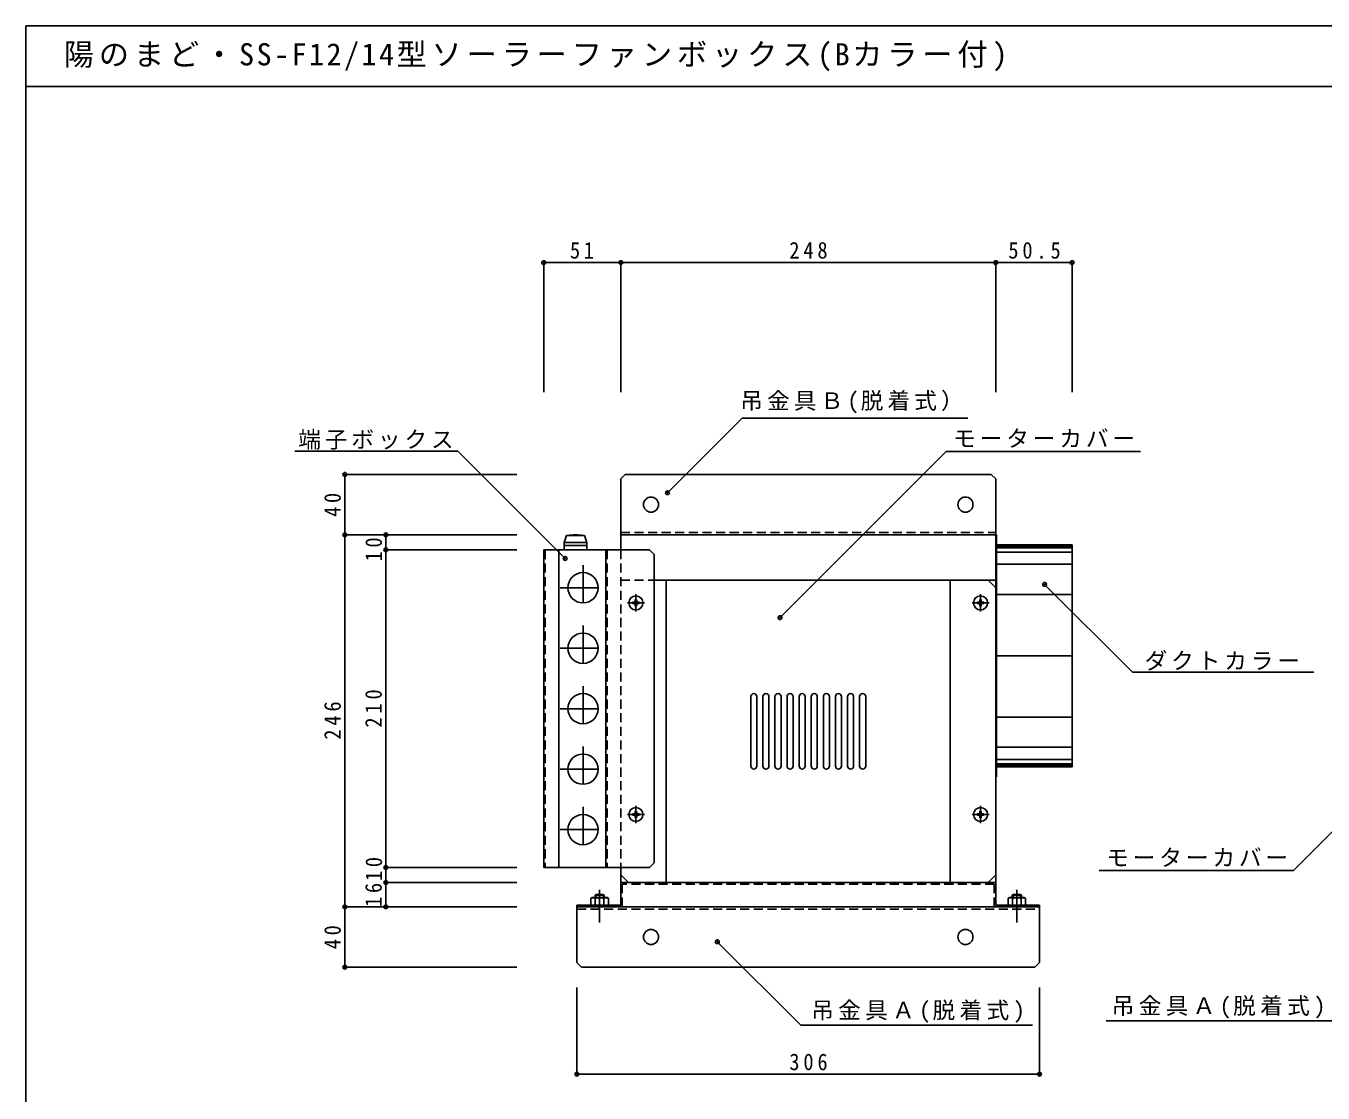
# Model space of a CAD drawing. Units: millimetres at full size, sheet at 1:5. Extents: x -2172 to 1948, y -701 to 704.
# Drawn here: x -72 to 786, y -2 to 704 of the extents above; entities that cross this region are included whole.
import ezdxf

# ---------------------------------------------------------------- set-up
doc = ezdxf.new("R2010")
doc.units = ezdxf.units.MM
doc.header["$LTSCALE"] = 5
doc.header["$PDMODE"] = 32
doc.header["$PDSIZE"] = 2.5
for name, pattern in [('CHAIN1', [8, 5, -1, 1, -1]), ('CHAIN2', [12, 9, -1, 1, -1]), ('DASHED1', [1.8, 1.2, -0.6])]:
    doc.linetypes.add(name, pattern=pattern)
doc.layers.add('0-0', color=4, linetype='Continuous')
doc.layers.add('F-0', color=2, linetype='Continuous')
doc.styles.add('ＭＳ ゴシック', font='')
doc.styles.get('ＭＳ ゴシック').set_extended_font_data('MS Gothic')

msp = doc.modelspace()

# ---------------------------------------------------------------- linework, layer by layer
at = {"layer": '0-0'}
for p, q in [((270.428, 547.487), (321.428, 547.487)), ((270.428, 547.487), (270.428, 461.705)), ((321.428, 547.487), (321.428, 461.705)), ((321.428, 547.487), (569.428, 547.487)), ((569.428, 547.487), (569.428, 461.705)), ((569.428, 547.487), (619.928, 547.487)), ((619.928, 547.487), (619.928, 461.705)), ((352.298, 395.248), (401.685, 444.635)), ((401.685, 444.635), (550.912, 444.635)), ((213.599, 422.764), (105.75, 422.764)), ((284.593, 351.77), (213.599, 422.764)), ((536.713, 422.609), (426.766, 312.661)), ((536.713, 422.609), (665.13, 422.609)), ((138.859, 407.406), (138.859, 367.406)), ((138.859, 407.406), (252.573, 407.406)), ((138.859, 367.406), (252.573, 367.406)), ((138.859, 367.406), (138.859, 121.406)), ((165.959, 367.406), (165.959, 357.406)), ((165.959, 367.406), (252.573, 367.406)), ((569.928, 214.406), (569.928, 360.406)), ((619.928, 214.406), (619.928, 360.406)), ((165.959, 357.406), (252.573, 357.406)), ((165.959, 357.406), (165.959, 147.406)), ((619.928, 359.906), (569.928, 359.906)), ((619.928, 358.906), (569.928, 358.906)), ((619.928, 355.906), (569.928, 355.906)), ((619.928, 347.906), (569.928, 347.906)), ((569.428, 251.906), (569.428, 342.906)), ((569.428, 251.906), (569.428, 342.906)), ((569.428, 251.906), (569.428, 342.906)), ((601.813, 334.666), (659.985, 276.494)), ((619.928, 327.906), (569.928, 327.906)), ((330.328, 322.913), (329.209, 322.896)), ((330.328, 321.9), (329.209, 321.917)), ((330.328, 322.913), (330.733, 323.101)), ((330.328, 321.9), (330.733, 321.712)), ((330.922, 323.506), (330.733, 323.101)), ((330.922, 321.306), (330.733, 321.712)), ((330.922, 323.506), (330.938, 324.626)), ((330.922, 321.306), (330.938, 320.187)), ((331.934, 323.506), (331.917, 324.626)), ((331.934, 321.306), (331.917, 320.187)), ((331.934, 323.506), (332.122, 323.101)), ((331.934, 321.306), (332.122, 321.712)), ((332.528, 322.913), (332.122, 323.101)), ((332.528, 321.9), (332.122, 321.712)), ((332.528, 322.913), (333.647, 322.896)), ((332.528, 321.9), (333.647, 321.917)), ((558.328, 322.913), (557.209, 322.896)), ((558.328, 321.9), (557.209, 321.917)), ((558.328, 322.913), (558.733, 323.101)), ((558.328, 321.9), (558.733, 321.712)), ((558.922, 323.506), (558.733, 323.101)), ((558.922, 321.306), (558.733, 321.712)), ((558.922, 323.506), (558.938, 324.626)), ((558.922, 321.306), (558.938, 320.187)), ((559.934, 323.506), (559.917, 324.626)), ((559.934, 321.306), (559.917, 320.187)), ((559.934, 323.506), (560.122, 323.101)), ((559.934, 321.306), (560.122, 321.712)), ((560.528, 322.913), (560.122, 323.101)), ((560.528, 321.9), (560.122, 321.712)), ((560.528, 322.913), (561.647, 322.896)), ((560.528, 321.9), (561.647, 321.917)), ((619.928, 287.406), (569.928, 287.406)), ((779.849, 276.494), (659.985, 276.494)), ((619.928, 246.906), (569.928, 246.906)), ((619.928, 226.906), (569.928, 226.906)), ((619.928, 218.906), (569.928, 218.906)), ((619.928, 215.906), (569.928, 215.906)), ((619.928, 214.906), (569.928, 214.906)), ((810.381, 189.365), (766.388, 145.372)), ((330.328, 182.913), (329.209, 182.896)), ((330.328, 181.9), (329.209, 181.917)), ((330.328, 182.913), (330.733, 183.101)), ((330.328, 181.9), (330.733, 181.712)), ((330.922, 183.506), (330.733, 183.101)), ((330.922, 181.306), (330.733, 181.712)), ((330.922, 183.506), (330.938, 184.626)), ((330.922, 181.306), (330.938, 180.187)), ((331.934, 183.506), (331.917, 184.626)), ((331.934, 181.306), (331.917, 180.187)), ((331.934, 183.506), (332.122, 183.101)), ((331.934, 181.306), (332.122, 181.712)), ((332.528, 182.913), (332.122, 183.101)), ((332.528, 181.9), (332.122, 181.712)), ((332.528, 182.913), (333.647, 182.896)), ((332.528, 181.9), (333.647, 181.917)), ((558.328, 182.913), (557.209, 182.896)), ((558.328, 181.9), (557.209, 181.917)), ((558.328, 182.913), (558.733, 183.101)), ((558.328, 181.9), (558.733, 181.712)), ((558.922, 183.506), (558.733, 183.101)), ((558.922, 181.306), (558.733, 181.712)), ((558.922, 183.506), (558.938, 184.626)), ((558.922, 181.306), (558.938, 180.187)), ((559.934, 183.506), (559.917, 184.626)), ((559.934, 181.306), (559.917, 180.187)), ((559.934, 183.506), (560.122, 183.101)), ((559.934, 181.306), (560.122, 181.712)), ((560.528, 182.913), (560.122, 183.101)), ((560.528, 181.9), (560.122, 181.712)), ((560.528, 182.913), (561.647, 182.896)), ((560.528, 181.9), (561.647, 181.917)), ((165.959, 147.406), (252.573, 147.406)), ((165.959, 147.406), (165.959, 137.406)), ((165.959, 137.406), (252.573, 137.406)), ((165.959, 137.406), (165.959, 121.406)), ((637.971, 145.372), (766.388, 145.372)), ((304.428, 128.965), (304.969, 129.506)), ((304.428, 128.965), (310.428, 128.965)), ((304.428, 127.406), (304.428, 128.965)), ((304.969, 129.506), (309.886, 129.506)), ((304.969, 127.406), (304.969, 129.506)), ((306.178, 129.506), (306.178, 129.506)), ((307.428, 129.506), (307.428, 129.506)), ((309.886, 129.506), (310.428, 128.965)), ((309.886, 127.406), (309.886, 129.506)), ((310.428, 127.406), (310.428, 128.965)), ((580.428, 128.965), (580.969, 129.506)), ((580.428, 128.965), (586.428, 128.965)), ((580.428, 127.406), (580.428, 128.965)), ((580.969, 129.506), (585.886, 129.506)), ((580.969, 127.406), (580.969, 129.506)), ((582.178, 129.506), (582.178, 129.506)), ((583.428, 129.506), (583.428, 129.506)), ((585.886, 129.506), (586.428, 128.965)), ((585.886, 127.406), (585.886, 129.506)), ((586.428, 127.406), (586.428, 128.965)), ((138.859, 121.406), (252.573, 121.406)), ((138.859, 121.406), (138.859, 81.406)), ((165.959, 121.406), (252.573, 121.406)), ((313.201, 122.406), (301.654, 122.406)), ((312.328, 127.406), (302.528, 127.406)), ((304.541, 122.406), (304.541, 126.902)), ((310.315, 122.406), (310.315, 126.902)), ((589.201, 122.406), (577.654, 122.406)), ((588.328, 127.406), (578.528, 127.406)), ((580.541, 122.406), (580.541, 126.902)), ((586.315, 122.406), (586.315, 126.902)), ((385.293, 98.291), (440.584, 43)), ((138.859, 81.406), (252.573, 81.406)), ((292.428, 10.622), (292.428, 67.919)), ((598.428, 10.622), (598.428, 67.919)), ((440.584, 43), (593.799, 43)), ((292.428, 10.622), (598.428, 10.622))]:
    msp.add_line(p, q, dxfattribs=at)
at = {"layer": '0-0', "color": 7}
for p, q in [((324.428, 407.406), (321.428, 404.406)), ((321.428, 404.406), (321.428, 367.406)), ((324.428, 407.406), (566.428, 407.406)), ((298.928, 362.406), (283.928, 362.406)), ((283.928, 362.406), (283.928, 360.406)), ((283.928, 360.406), (283.928, 357.406)), ((298.928, 360.406), (283.928, 360.406)), ((297.428, 366.906), (298.928, 362.406)), ((298.928, 362.406), (298.928, 360.406)), ((321.428, 367.406), (569.428, 367.406)), ((321.428, 357.406), (321.428, 367.406)), ((569.428, 367.406), (569.428, 342.137)), ((569.428, 367.406), (569.428, 337.406)), ((569.928, 367.406), (569.428, 367.406)), ((569.428, 367.406), (569.428, 354.906)), ((569.428, 366.406), (569.428, 137.406)), ((569.428, 366.406), (569.428, 337.406)), ((619.928, 360.406), (569.428, 360.406)), ((569.928, 360.906), (569.928, 367.406)), ((619.928, 360.906), (569.928, 360.906)), ((619.928, 360.906), (619.928, 360.406)), ((619.928, 360.906), (619.928, 360.406)), ((270.428, 357.406), (270.428, 147.406)), ((340.428, 357.406), (270.428, 357.406)), ((280.428, 357.406), (280.428, 147.406)), ((311.428, 357.406), (311.428, 147.406)), ((340.428, 357.406), (343.428, 354.406)), ((343.428, 150.406), (343.428, 354.406)), ((569.428, 347.637), (569.428, 342.906)), ((343.428, 337.406), (569.428, 337.406)), ((351.428, 137.406), (351.428, 337.406)), ((539.428, 337.406), (539.428, 137.406)), ((564.428, 337.406), (569.428, 332.406)), ((569.428, 142.406), (569.428, 332.406)), ((407.428, 260.406), (407.428, 214.406)), ((411.428, 260.406), (411.428, 214.406)), ((415.428, 260.406), (415.428, 214.406)), ((419.428, 260.406), (419.428, 214.406)), ((423.428, 260.406), (423.428, 214.406)), ((427.428, 260.406), (427.428, 214.406)), ((431.428, 260.406), (431.428, 214.406)), ((435.428, 260.406), (435.428, 214.406)), ((439.428, 260.406), (439.428, 214.406)), ((443.428, 260.406), (443.428, 214.406)), ((447.428, 260.406), (447.428, 214.406)), ((451.428, 260.406), (451.428, 214.406)), ((455.428, 260.406), (455.428, 214.406)), ((459.428, 260.406), (459.428, 214.406)), ((463.428, 260.406), (463.428, 214.406)), ((467.428, 260.406), (467.428, 214.406)), ((471.428, 260.406), (471.428, 214.406)), ((475.428, 260.406), (475.428, 214.406)), ((479.428, 260.406), (479.428, 214.406)), ((483.428, 260.406), (483.428, 214.406)), ((619.928, 214.406), (569.428, 214.406)), ((569.428, 197.406), (569.428, 209.906)), ((569.928, 207.406), (569.428, 207.406)), ((569.928, 207.406), (569.928, 213.906)), ((619.928, 214.406), (619.928, 213.906)), ((569.928, 197.406), (569.428, 197.406)), ((340.428, 147.406), (270.428, 147.406)), ((321.428, 137.406), (321.428, 147.406)), ((343.428, 150.406), (340.428, 147.406)), ((321.428, 142.406), (326.428, 137.406)), ((564.428, 137.406), (569.428, 142.406)), ((569.428, 137.406), (569.428, 122.406)), ((321.428, 122.406), (292.428, 122.406)), ((292.428, 84.406), (292.428, 121.406)), ((322.428, 121.406), (568.428, 121.406)), ((598.428, 121.406), (568.428, 121.406)), ((598.428, 122.406), (569.428, 122.406)), ((598.428, 122.406), (598.428, 121.406)), ((598.428, 84.406), (598.428, 121.406)), ((295.428, 81.406), (292.428, 84.406)), ((295.428, 81.406), (595.428, 81.406)), ((598.428, 84.406), (595.428, 81.406))]:
    msp.add_line(p, q, dxfattribs=at)
at = {"layer": '0-0', "color": 7, "linetype": 'DASHED1'}
for p, q in [((321.428, 369.006), (569.428, 369.006)), ((271.428, 357.406), (271.428, 147.406)), ((312.428, 357.406), (312.428, 147.406)), ((321.428, 357.406), (321.428, 147.406)), ((321.428, 337.406), (343.428, 337.406)), ((568.428, 136.406), (322.428, 136.406)), ((322.428, 136.406), (322.428, 121.406)), ((568.428, 136.406), (568.428, 121.406)), ((292.428, 119.806), (598.428, 119.806))]:
    msp.add_line(p, q, dxfattribs=at)
at = {"layer": '0-0', "linetype": 'CHAIN1'}
for p, q in [((296.428, 347.406), (296.428, 317.406)), ((281.428, 332.406), (311.428, 332.406)), ((296.428, 307.406), (296.428, 277.406)), ((281.428, 292.406), (311.428, 292.406)), ((296.428, 267.406), (296.428, 237.406)), ((281.428, 252.406), (311.428, 252.406)), ((296.428, 227.406), (296.428, 197.406)), ((281.428, 212.406), (311.428, 212.406)), ((296.428, 187.406), (296.428, 157.406)), ((281.428, 172.406), (311.428, 172.406)), ((307.428, 111.006), (307.428, 132.506)), ((583.428, 111.006), (583.428, 132.506))]:
    msp.add_line(p, q, dxfattribs=at)
at = {"layer": '0-0', "linetype": 'CHAIN2'}
for p, q in [((331.428, 328.056), (331.428, 316.756)), ((559.428, 328.056), (559.428, 316.756)), ((325.778, 322.406), (337.078, 322.406)), ((565.078, 322.406), (553.778, 322.406)), ((325.778, 182.406), (337.078, 182.406)), ((331.428, 188.056), (331.428, 176.756)), ((565.078, 182.406), (553.778, 182.406)), ((559.428, 188.056), (559.428, 176.756))]:
    msp.add_line(p, q, dxfattribs=at)
at = {"layer": '0-0', "color": 7}
for points in [[(566.428, 407.406), (569.428, 404.406), (569.428, 367.406)], [(297.428, 366.906), (285.428, 366.906), (283.928, 362.406)], [(298.928, 360.406), (298.928, 357.406), (283.928, 357.406)], [(619.928, 214.406), (619.928, 213.906), (569.928, 213.906)], [(569.428, 137.406), (321.428, 137.406), (321.428, 122.406)], [(322.428, 121.406), (292.428, 121.406), (292.428, 122.406)]]:
    msp.add_lwpolyline(points, dxfattribs=at)
at = {"layer": '0-0'}
for points in [[(301.654, 122.406), (301.654, 126.902), (302.528, 127.406)], [(313.201, 122.406), (313.201, 126.902), (312.328, 127.406)], [(577.654, 122.406), (577.654, 126.902), (578.528, 127.406)], [(589.201, 122.406), (589.201, 126.902), (588.328, 127.406)], [(847.809, 102.027), (791.704, 45.922), (642.455, 45.922)]]:
    msp.add_lwpolyline(points, dxfattribs=at)
at = {"layer": '0-0', "color": 7}
for centre, radius in [((341.428, 387.406), 5), ((549.428, 387.406), 5), ((296.428, 332.406), 10), ((296.428, 292.406), 10), ((296.428, 252.406), 10), ((296.428, 212.406), 10), ((296.428, 172.406), 10), ((341.428, 101.406), 5), ((549.428, 101.406), 5)]:
    msp.add_circle(centre, radius, dxfattribs=at)
at = {"layer": '0-0'}
for centre in [(331.428, 322.406), (559.428, 322.406), (331.428, 182.406), (559.428, 182.406)]:
    msp.add_circle(centre, 4.65, dxfattribs=at)
at = {"layer": '0-0', "color": 7}
for centre, radius, start, end in [((291.428, 336.906), 30.5, 79.61114, 100.38886), ((409.428, 260.406), 2, 0, 180), ((417.428, 260.406), 2, 0, 180), ((425.428, 260.406), 2, 0, 180), ((433.428, 260.406), 2, 0, 180), ((441.428, 260.406), 2, 0, 180), ((449.428, 260.406), 2, 0, 180), ((457.428, 260.406), 2, 0, 180), ((465.428, 260.406), 2, 0, 180), ((473.428, 260.406), 2, 0, 180), ((481.428, 260.406), 2, 0, 180), ((409.428, 214.406), 2, 180, 0), ((417.428, 214.406), 2, 180, 0), ((425.428, 214.406), 2, 180, 0), ((433.428, 214.406), 2, 180, 0), ((441.428, 214.406), 2, 180, 0), ((449.428, 214.406), 2, 180, 0), ((457.428, 214.406), 2, 180, 0), ((465.428, 214.406), 2, 180, 0), ((473.428, 214.406), 2, 180, 0), ((481.428, 214.406), 2, 180, 0)]:
    msp.add_arc(centre, radius, start, end, dxfattribs=at)
at = {"layer": '0-0'}
for centre, radius, start, end in [((331.428, 322.406), 2.273, 167.56226, 192.43773), ((331.428, 322.406), 2.273, 77.56226, 102.43773), ((331.428, 322.406), 2.273, 257.56226, 282.43773), ((331.428, 322.406), 2.273, 347.56226, 12.43773), ((559.428, 322.406), 2.273, 167.56227, 192.43774), ((559.428, 322.406), 2.273, 77.56227, 102.43774), ((559.428, 322.406), 2.273, 257.56227, 282.43774), ((559.428, 322.406), 2.273, 347.56227, 12.43774), ((331.428, 182.406), 2.273, 167.56226, 192.43773), ((331.428, 182.406), 2.273, 77.56226, 102.43773), ((331.428, 182.406), 2.273, 347.56226, 12.43773), ((559.428, 182.406), 2.273, 167.56227, 192.43774), ((559.428, 182.406), 2.273, 77.56227, 102.43774), ((559.428, 182.406), 2.273, 347.56227, 12.43774), ((331.428, 182.406), 2.273, 257.56226, 282.43773), ((559.428, 182.406), 2.273, 257.56227, 282.43774), ((303.098, 124.793), 2.556, 55.61586, 124.38412), ((307.428, 117.795), 9.553, 72.41209, 107.58789), ((311.758, 124.793), 2.556, 55.61586, 124.38412), ((579.098, 124.793), 2.556, 55.61586, 124.38412), ((583.428, 117.795), 9.553, 72.41209, 107.58789), ((587.758, 124.793), 2.556, 55.61586, 124.38412)]:
    msp.add_arc(centre, radius, start, end, dxfattribs=at)
at = {"layer": '0-0', "color": 5}
for p in [(270.428, 547.487), (321.428, 547.487), (569.428, 547.487), (619.928, 547.487), (138.859, 407.406), (352.298, 395.248), (138.859, 367.406), (165.959, 367.406), (165.959, 357.406), (284.593, 351.77), (601.813, 334.666), (601.813, 334.666), (426.766, 312.661), (165.959, 147.406), (165.959, 137.406), (138.859, 121.406), (165.959, 121.406), (385.293, 98.291), (138.859, 81.406), (292.428, 10.622), (598.428, 10.622)]:
    msp.add_point(p, dxfattribs=at)
at = {"layer": 'F-0', "color": 5}
msp.add_line((-72.089, 664.037), (1947.911, 664.037), dxfattribs=at)
msp.add_lwpolyline([(-72.089, -700.963), (-72.089, 704.037), (1947.911, 704.037)], dxfattribs=at)

# ---------------------------------------------------------------- texts
at = {"layer": '0-0', "color": 7, "char_height": 11, "attachment_point": 7, "style": 'ＭＳ ゴシック'}
for s, insert in [('\\T1.36;\\W0.9;51', (287.803, 549.987)), ('\\T1.38;\\W0.9;248', (432.928, 549.987)), ('\\T1.38;\\W0.9;50.5', (577.803, 549.987)), ('\\T1.18;吊金具Ｂ(脱着式）', (400.478, 447.716)), ('\\T1.17;モーターカバー', (541.311, 424.995)), ('\\T1.17;端子ボックス', (108.055, 423.768)), ('\\T1.17;ダクトカラー', (667.938, 277.628)), ('\\T1.17;モーターカバー', (642.569, 147.758)), ('\\T1.19;吊金具Ａ(脱着式)', (447.347, 44.561)), ('\\T1.19;吊金具Ａ(脱着式)', (646.191, 47.482)), ('\\T1.38;\\W0.9;306', (432.928, 13.122))]:
    msp.add_mtext(s, dxfattribs=dict(at, insert=insert))
at = {"layer": '0-0', "color": 7, "char_height": 11, "attachment_point": 7, "rotation": 90, "style": 'ＭＳ ゴシック'}
for s, insert in [('\\T1.36;\\W0.9;40', (136.359, 379.281)), ('\\T1.36;\\W0.9;10', (163.569, 349.82)), ('\\T1.38;\\W0.9;210', (163.459, 239.906)), ('\\T1.38;\\W0.9;246', (136.359, 231.906)), ('\\T1.36;\\W0.9;10', (163.664, 138.421)), ('\\T1.36;\\W0.9;16', (163.459, 121.281)), ('\\T1.36;\\W0.9;40', (136.359, 93.281))]:
    msp.add_mtext(s, dxfattribs=dict(at, insert=insert))
at = {"layer": 'F-0', "color": 7, "insert": (-47.089, 674.037), "char_height": 14.66, "attachment_point": 7, "style": 'ＭＳ ゴシック'}
msp.add_mtext('\\T1.16;陽のまど・SS-F12/14型ソーラーファンボックス(Bカラー付)', dxfattribs=at)

doc.saveas('drawing.dxf')
